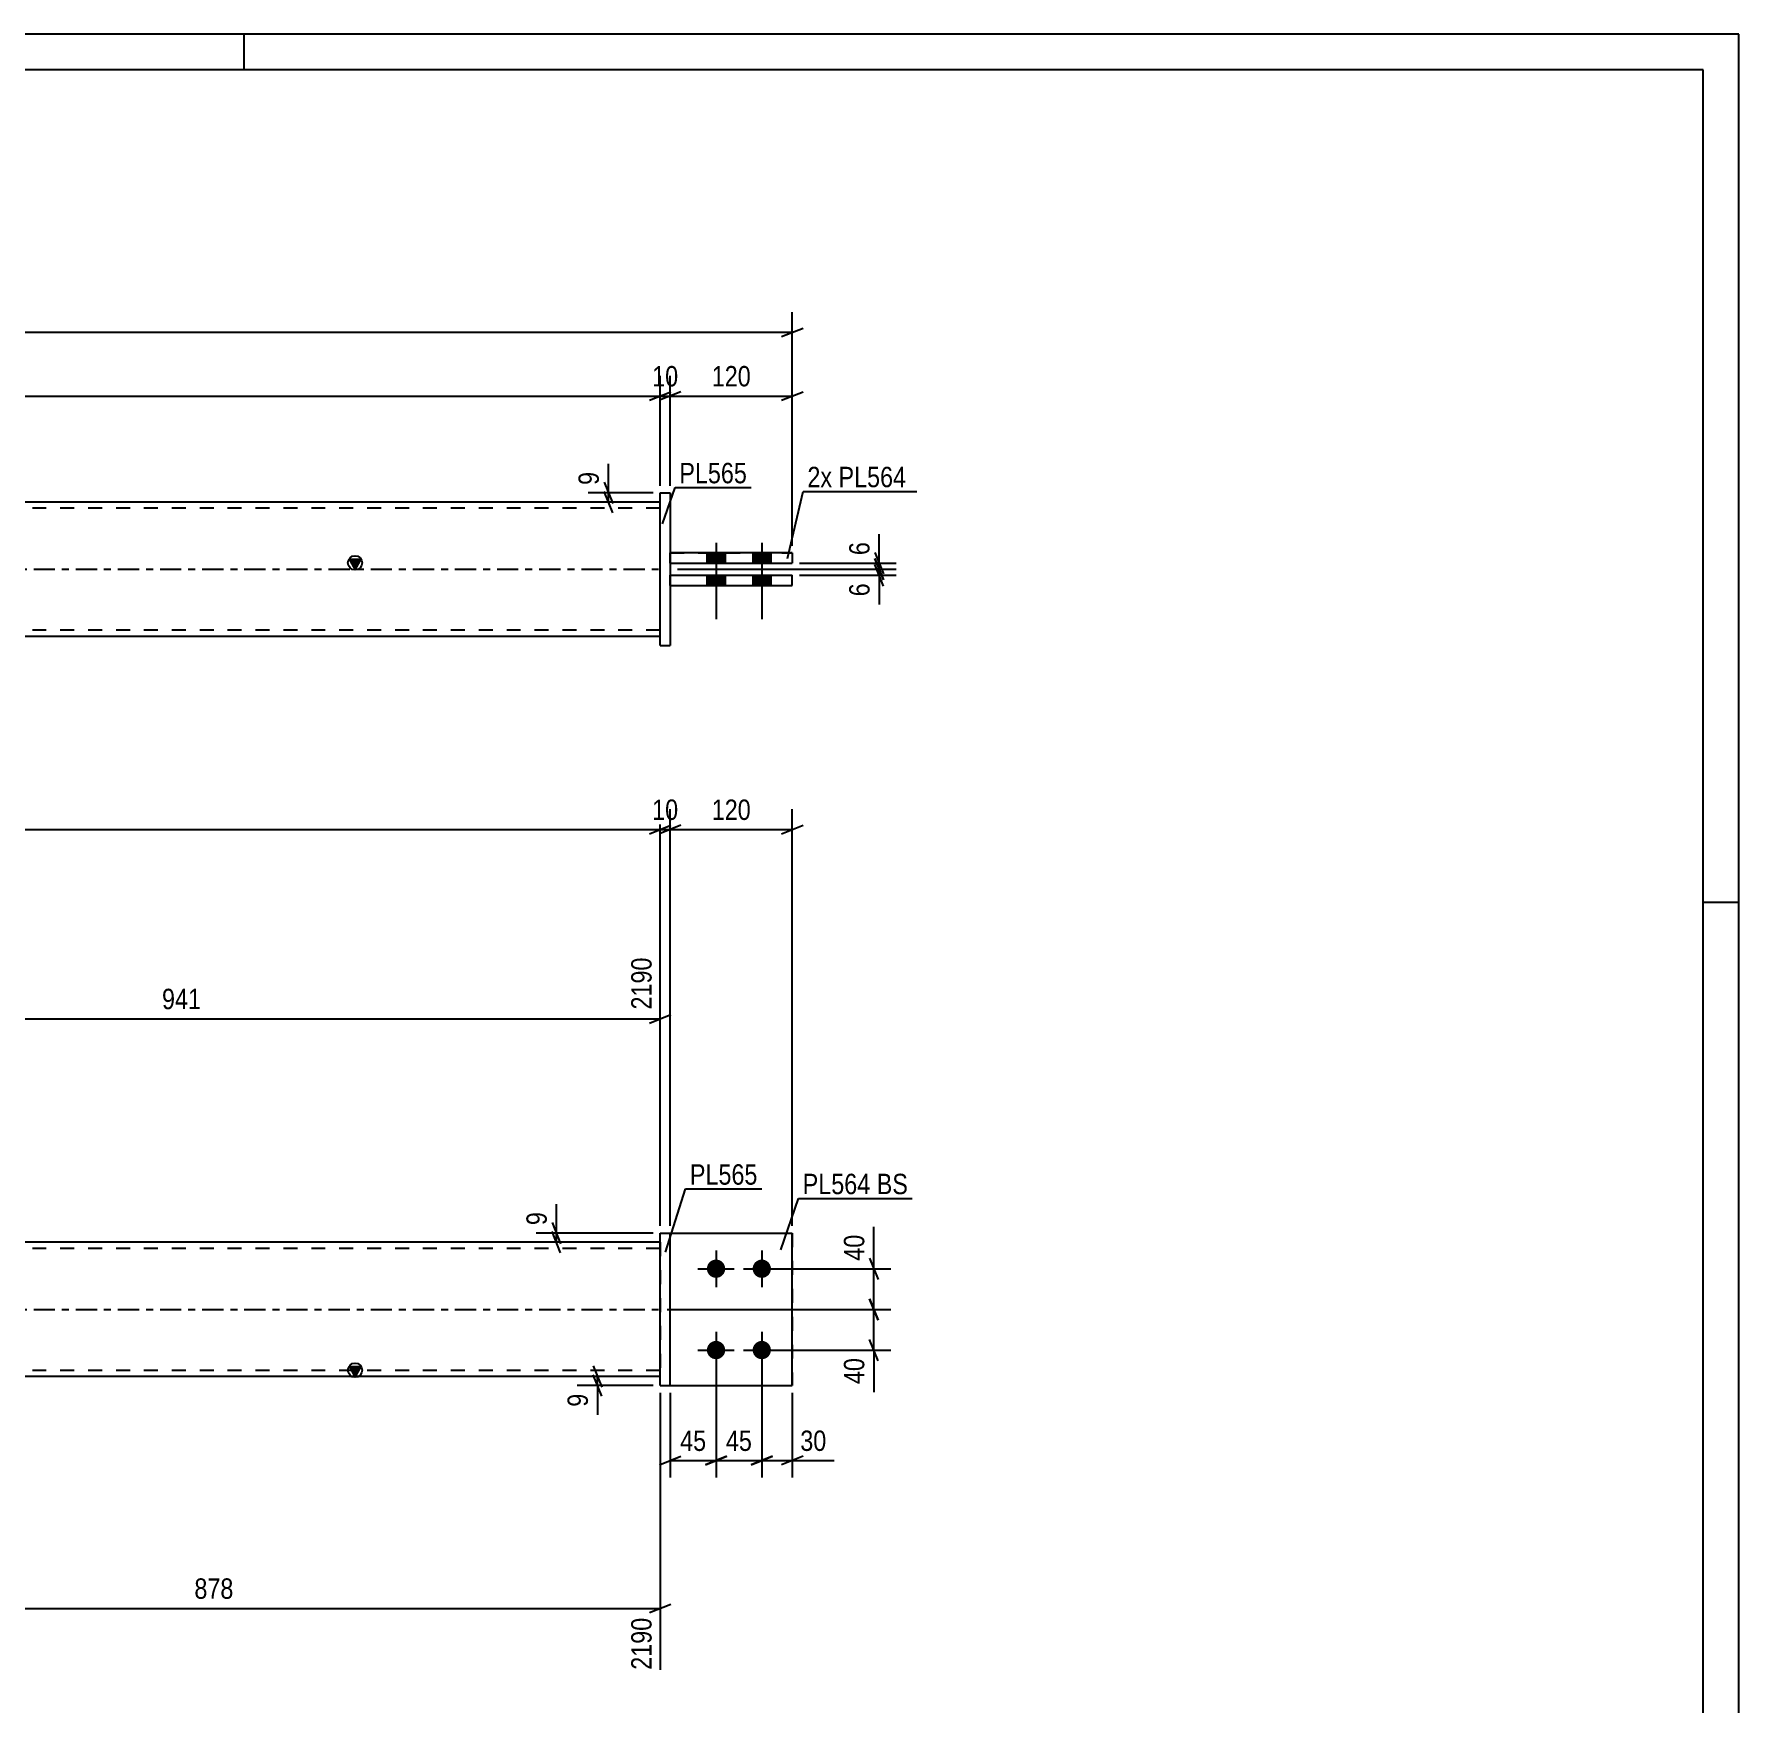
# Model space of a CAD drawing. Header units: millimetres. Extents: x 0 to 594, y 0 to 420.
# Drawn here: x 354.5 to 594, y 185.4 to 420 of the extents above; entities that cross this region are included whole.
import ezdxf

# ---------------------------------------------------------------- set-up
doc = ezdxf.new("R2010")
doc.units = ezdxf.units.MM
doc.linetypes.add('DXK_LINE_DOT2', pattern=[3.9198, 1.9599, -1.9599])
doc.linetypes.add('DXK_LINE_DOT3', pattern=[5.9187, 2.979, -0.9799, 0.9799, -0.9799])
doc.styles.add('Arial Narrow', font='ARIALN.TTF', dxfattribs={"height": 0.2})

# ---------------------------------------------------------------- blocks, each defined once
blk = doc.blocks.new('Unknown-585696634-1128')
at = {"color": 5, "linetype": 'Continuous'}
for p, q in [((594, 420), (0, 420)), ((384, 415), (384, 420)), ((594, 0), (594, 420)), ((589, 415), (5, 415)), ((589, 5), (589, 415)), ((594, 298), (589, 298))]:
    blk.add_line(p, q, dxfattribs=at)
blk = doc.blocks.new('Part-585696634-2042 - 1994')
at = {"color": 2, "linetype": 'Continuous'}
for p, q in [((443.87, 251.57), (461.02, 251.57)), ((461.02, 251.57), (461.02, 251.57)), ((461.02, 230.14), (461.02, 251.57)), ((443.87, 230.14), (461.02, 230.14))]:
    blk.add_line(p, q, dxfattribs=at)
at = {"color": 7, "linetype": 'DXK_LINE_DOT2'}
for p, q in [((443.87, 251.57), (461.02, 251.57)), ((443.87, 230.14), (443.87, 251.57)), ((461.02, 251.57), (461.02, 251.57)), ((443.87, 230.14), (443.87, 230.14)), ((443.87, 230.14), (461.02, 230.14))]:
    blk.add_line(p, q, dxfattribs=at)
blk = doc.blocks.new('Part-585696634-2012 - 1994')
at = {"color": 2, "linetype": 'Continuous'}
for p, q in [((442.45, 251.57), (443.87, 251.57)), ((442.45, 230.14), (442.45, 251.57)), ((443.87, 230.14), (443.87, 251.57)), ((442.45, 230.14), (442.45, 230.14)), ((442.45, 230.14), (443.87, 230.14))]:
    blk.add_line(p, q, dxfattribs=at)
at = {"color": 7, "linetype": 'DXK_LINE_DOT2'}
for p, q in [((442.45, 251.57), (443.87, 251.57)), ((442.45, 230.14), (443.87, 230.14))]:
    blk.add_line(p, q, dxfattribs=at)
blk = doc.blocks.new('Part-585696634-2000 - 1994')
at = {"linetype": 'Continuous'}
blk.add_hatch(color=2, dxfattribs=at).paths.add_polyline_path([(399.59, 231.42), (398.79, 232.82), (400.39, 232.82)])
at = {"color": 2, "linetype": 'Continuous'}
for p, q in [((442.45, 250.28), (129.53, 250.28)), ((399.59, 231.42), (398.79, 232.82)), ((398.79, 232.82), (400.39, 232.82)), ((400.39, 232.82), (399.59, 231.42)), ((442.45, 231.42), (129.53, 231.42))]:
    blk.add_line(p, q, dxfattribs=at)
at = {"color": 7, "linetype": 'DXK_LINE_DOT2'}
for p, q in [((442.45, 249.42), (129.53, 249.42)), ((442.45, 250.28), (442.45, 231.42)), ((442.45, 232.28), (129.53, 232.28))]:
    blk.add_line(p, q, dxfattribs=at)
at = {"color": 7, "linetype": 'DXK_LINE_DOT3'}
blk.add_line((129.53, 240.85), (442.45, 240.85), dxfattribs=at)
at = {"color": 2, "linetype": 'Continuous'}
blk.add_circle((399.59, 232.32), 1, dxfattribs=at)
blk = doc.blocks.new('Part-585696634-2006 - 1994')
at = {"color": 7, "linetype": 'DXK_LINE_DOT2'}
for p, q in [((443.87, 251.57), (461.02, 251.57)), ((443.87, 230.14), (443.87, 251.57)), ((443.87, 251.57), (461.02, 251.57)), ((461.02, 251.57), (461.02, 251.57)), ((461.02, 251.57), (461.02, 230.14)), ((443.87, 230.14), (443.87, 230.14)), ((443.87, 230.14), (461.02, 230.14)), ((443.87, 230.14), (461.02, 230.14))]:
    blk.add_line(p, q, dxfattribs=at)
blk = doc.blocks.new('Bolt-585696634-2033 - 1994')
at = {"linetype": 'Continuous'}
for points in [[(450.3, 247.85), (450.57, 247.82), (450.83, 247.74), (451.06, 247.61), (451.26, 247.43), (451.42, 247.21), (451.53, 246.96), (451.58, 246.7), (451.58, 246.43), (451.53, 246.17), (451.42, 245.92), (451.26, 245.71), (451.06, 245.53), (450.83, 245.39), (450.57, 245.31), (450.3, 245.28), (450.04, 245.31), (449.78, 245.39), (449.55, 245.53), (449.35, 245.71), (449.19, 245.92), (449.08, 246.17), (449.02, 246.43), (449.02, 246.7), (449.08, 246.96), (449.19, 247.21), (449.35, 247.43), (449.55, 247.61), (449.78, 247.74), (450.04, 247.82)], [(456.73, 247.85), (457, 247.82), (457.25, 247.74), (457.49, 247.61), (457.69, 247.43), (457.84, 247.21), (457.95, 246.96), (458.01, 246.7), (458.01, 246.43), (457.95, 246.17), (457.84, 245.92), (457.69, 245.71), (457.49, 245.53), (457.25, 245.39), (457, 245.31), (456.73, 245.28), (456.46, 245.31), (456.21, 245.39), (455.98, 245.53), (455.78, 245.71), (455.62, 245.92), (455.51, 246.17), (455.45, 246.43), (455.45, 246.7), (455.51, 246.96), (455.62, 247.21), (455.78, 247.43), (455.98, 247.61), (456.21, 247.74), (456.46, 247.82)], [(450.3, 236.42), (450.57, 236.4), (450.83, 236.31), (451.06, 236.18), (451.26, 236), (451.42, 235.78), (451.53, 235.53), (451.58, 235.27), (451.58, 235), (451.53, 234.74), (451.42, 234.49), (451.26, 234.28), (451.06, 234.1), (450.83, 233.96), (450.57, 233.88), (450.3, 233.85), (450.04, 233.88), (449.78, 233.96), (449.55, 234.1), (449.35, 234.28), (449.19, 234.49), (449.08, 234.74), (449.02, 235), (449.02, 235.27), (449.08, 235.53), (449.19, 235.78), (449.35, 236), (449.55, 236.18), (449.78, 236.31), (450.04, 236.4)], [(456.73, 236.42), (457, 236.4), (457.25, 236.31), (457.49, 236.18), (457.69, 236), (457.84, 235.78), (457.95, 235.53), (458.01, 235.27), (458.01, 235), (457.95, 234.74), (457.84, 234.49), (457.69, 234.28), (457.49, 234.1), (457.25, 233.96), (457, 233.88), (456.73, 233.85), (456.46, 233.88), (456.21, 233.96), (455.98, 234.1), (455.78, 234.28), (455.62, 234.49), (455.51, 234.74), (455.45, 235), (455.45, 235.27), (455.51, 235.53), (455.62, 235.78), (455.78, 236), (455.98, 236.18), (456.21, 236.31), (456.46, 236.4)]]:
    blk.add_hatch(color=1, dxfattribs=at).paths.add_polyline_path(points)
at = {"color": 1, "linetype": 'Continuous'}
for p, q in [((450.3, 249.14), (450.3, 243.99)), ((456.73, 249.14), (456.73, 243.99)), ((447.73, 246.57), (452.87, 246.57)), ((454.16, 246.57), (459.3, 246.57)), ((450.3, 237.71), (450.3, 232.57)), ((456.73, 237.71), (456.73, 232.57)), ((447.73, 235.14), (452.87, 235.14)), ((454.16, 235.14), (459.3, 235.14))]:
    blk.add_line(p, q, dxfattribs=at)
blk = doc.blocks.new('Bolt-585696634-1688 - 1676')
at = {"linetype": 'Continuous'}
for points in [[(451.59, 347.11), (449.02, 347.11), (449.02, 345.69), (451.59, 345.69)], [(451.59, 347.11), (449.02, 347.11), (449.02, 345.69), (451.59, 345.69)], [(458.02, 347.11), (455.45, 347.11), (455.45, 345.69), (458.02, 345.69)], [(458.02, 347.11), (455.45, 347.11), (455.45, 345.69), (458.02, 345.69)], [(451.59, 343.97), (449.02, 343.97), (449.02, 342.54), (451.59, 342.54)], [(451.59, 343.97), (449.02, 343.97), (449.02, 342.54), (451.59, 342.54)], [(458.02, 343.97), (455.45, 343.97), (455.45, 342.54), (458.02, 342.54)], [(458.02, 343.97), (455.45, 343.97), (455.45, 342.54), (458.02, 342.54)]]:
    blk.add_hatch(color=1, dxfattribs=at).paths.add_polyline_path(points)
at = {"color": 1, "linetype": 'Continuous'}
for p, q in [((450.3, 348.54), (450.3, 337.83)), ((450.3, 348.54), (450.3, 337.83)), ((456.73, 348.54), (456.73, 337.83)), ((456.73, 348.54), (456.73, 337.83)), ((449.02, 347.11), (449.02, 345.69)), ((449.02, 347.11), (449.02, 345.69)), ((451.59, 347.11), (451.59, 345.69)), ((451.59, 347.11), (451.59, 345.69)), ((455.45, 347.11), (455.45, 345.69)), ((455.45, 347.11), (455.45, 345.69)), ((458.02, 347.11), (458.02, 345.69)), ((458.02, 347.11), (458.02, 345.69)), ((449.02, 343.97), (449.02, 342.54)), ((449.02, 343.97), (449.02, 342.54)), ((451.59, 343.97), (451.59, 342.54)), ((451.59, 343.97), (451.59, 342.54)), ((455.45, 343.97), (455.45, 342.54)), ((455.45, 343.97), (455.45, 342.54)), ((458.02, 343.97), (458.02, 342.54)), ((458.02, 343.97), (458.02, 342.54))]:
    blk.add_line(p, q, dxfattribs=at)
blk = doc.blocks.new('Part-585696634-1729 - 1676')
at = {"color": 2, "linetype": 'Continuous'}
for p, q in [((461.02, 347.11), (443.87, 347.11)), ((443.87, 345.69), (443.87, 347.11)), ((443.87, 345.69), (443.87, 345.69)), ((443.87, 345.69), (461.02, 345.69)), ((461.02, 347.11), (461.02, 345.69))]:
    blk.add_line(p, q, dxfattribs=at)
at = {"color": 7, "linetype": 'DXK_LINE_DOT2'}
for p, q in [((443.87, 347.11), (443.87, 347.11)), ((443.87, 347.11), (461.02, 347.11)), ((443.87, 345.69), (461.02, 345.69)), ((461.02, 347.11), (461.02, 347.11))]:
    blk.add_line(p, q, dxfattribs=at)
blk = doc.blocks.new('Part-585696634-1734 - 1676')
at = {"color": 2, "linetype": 'Continuous'}
for p, q in [((443.87, 343.97), (461.02, 343.97)), ((443.87, 342.54), (443.87, 343.97)), ((443.87, 342.54), (443.87, 342.54)), ((443.87, 342.54), (461.02, 342.54)), ((461.02, 342.54), (461.02, 343.97))]:
    blk.add_line(p, q, dxfattribs=at)
at = {"color": 7, "linetype": 'DXK_LINE_DOT2'}
for p, q in [((443.87, 343.97), (461.02, 343.97)), ((443.87, 342.54), (461.02, 342.54))]:
    blk.add_line(p, q, dxfattribs=at)
blk = doc.blocks.new('Part-585696634-1749 - 1676')
at = {"linetype": 'Continuous'}
blk.add_hatch(color=2, dxfattribs=at).paths.add_polyline_path([(399.59, 344.83), (398.79, 346.23), (400.39, 346.23)])
at = {"color": 2, "linetype": 'Continuous'}
for p, q in [((442.45, 354.26), (129.53, 354.26)), ((399.59, 344.83), (398.79, 346.23)), ((398.79, 346.23), (400.39, 346.23)), ((400.39, 346.23), (399.59, 344.83)), ((442.45, 335.4), (129.53, 335.4))]:
    blk.add_line(p, q, dxfattribs=at)
at = {"color": 7, "linetype": 'DXK_LINE_DOT2'}
for p, q in [((442.45, 353.4), (129.53, 353.4)), ((442.45, 335.4), (442.45, 354.26)), ((442.45, 336.26), (129.53, 336.26))]:
    blk.add_line(p, q, dxfattribs=at)
at = {"color": 7, "linetype": 'DXK_LINE_DOT3'}
blk.add_line((129.53, 344.83), (442.45, 344.83), dxfattribs=at)
at = {"color": 2, "linetype": 'Continuous'}
blk.add_circle((399.59, 345.73), 1, dxfattribs=at)
blk = doc.blocks.new('Part-585696634-1771 - 1676')
at = {"color": 2, "linetype": 'Continuous'}
for p, q in [((442.45, 355.54), (442.45, 355.54)), ((442.45, 334.11), (442.45, 355.54)), ((442.45, 355.54), (443.87, 355.54)), ((443.87, 355.54), (443.87, 355.54)), ((443.87, 355.54), (443.87, 334.11)), ((442.45, 334.11), (443.87, 334.11)), ((442.45, 334.11), (442.45, 334.11)), ((443.87, 334.11), (443.87, 334.11))]:
    blk.add_line(p, q, dxfattribs=at)
at = {"color": 7, "linetype": 'DXK_LINE_DOT2'}
for p, q in [((442.45, 355.54), (442.45, 355.54)), ((442.45, 355.54), (443.87, 355.54)), ((442.45, 334.11), (443.87, 334.11))]:
    blk.add_line(p, q, dxfattribs=at)
blk = doc.blocks.new('StraightDimension-585696634-2132 - 1994')
at = {"color": 7, "linetype": 'Continuous'}
for p, q in [((441.45, 251.57), (425.02, 251.57)), ((427.27, 253.07), (428.47, 250.07)), ((428.47, 248.78), (427.27, 251.78)), ((427.87, 250.28), (427.87, 251.57)), ((441.45, 250.28), (425.02, 250.28))]:
    blk.add_line(p, q, dxfattribs=at)
at = {"color": 0}
blk.add_wipeout([(427.12, 255.12), (422.92, 255.12), (422.92, 252.09), (427.12, 252.09)], dxfattribs=at)
at = {"color": 7, "linetype": 'Continuous'}
blk.add_line((427.87, 251.57), (427.87, 255.64), dxfattribs=at)
blk.add_line((427.87, 251.57), (427.87, 255.64), dxfattribs=at)
at = {"color": 3, "style": 'Arial Narrow'}
blk.add_text('9', height=2.86, rotation=90.0002, dxfattribs=at).set_placement((426.52, 252.69))
blk = doc.blocks.new('StraightDimension-585696634-2246 - 1994')
at = {"color": 7, "linetype": 'Continuous'}
for p, q in [((433.05, 232.92), (434.25, 229.92)), ((441.45, 231.42), (430.8, 231.42)), ((441.45, 230.14), (430.8, 230.14)), ((434.25, 228.64), (433.05, 231.64)), ((433.65, 230.14), (433.65, 231.42))]:
    blk.add_line(p, q, dxfattribs=at)
at = {"color": 0}
blk.add_wipeout([(432.9, 229.61), (428.7, 229.61), (428.7, 226.58), (432.9, 226.58)], dxfattribs=at)
at = {"color": 7, "linetype": 'Continuous'}
blk.add_line((433.65, 230.14), (433.65, 226.06), dxfattribs=at)
blk.add_line((433.65, 230.14), (433.65, 226.06), dxfattribs=at)
at = {"color": 3, "style": 'Arial Narrow'}
blk.add_text('9', height=2.86, rotation=90.0002, dxfattribs=at).set_placement((432.3, 227.18))
blk = doc.blocks.new('StraightDimension-585696634-2229 - 1994')
at = {"color": 7, "linetype": 'Continuous'}
for p, q in [((450.3, 234.14), (450.3, 217.22)), ((443.87, 229.14), (443.87, 217.22)), ((442.37, 219.02), (445.37, 220.22)), ((443.87, 219.62), (450.3, 219.62)), ((451.8, 220.22), (448.8, 219.02))]:
    blk.add_line(p, q, dxfattribs=at)
at = {"color": 0}
blk.add_wipeout([(449.52, 220.37), (449.52, 224.57), (444.66, 224.57), (444.66, 220.37)], dxfattribs=at)
at = {"color": 3, "style": 'Arial Narrow'}
blk.add_text('45', height=2.863, dxfattribs=at).set_placement((445.26, 220.97))
blk = doc.blocks.new('StraightDimension-585696634-2083 - 1994')
at = {"color": 7, "linetype": 'Continuous'}
for p, q in [((442.45, 252.57), (442.45, 311.11)), ((129.53, 308.26), (442.45, 308.26)), ((440.95, 307.66), (443.95, 308.86))]:
    blk.add_line(p, q, dxfattribs=at)
blk = doc.blocks.new('StraightDimension-585696634-2092 - 1994')
at = {"color": 7, "linetype": 'Continuous'}
for p, q in [((442.45, 252.57), (442.45, 311.11)), ((443.87, 252.57), (443.87, 311.11)), ((440.95, 307.66), (443.95, 308.86)), ((445.37, 308.86), (442.37, 307.66)), ((442.45, 308.26), (443.87, 308.26))]:
    blk.add_line(p, q, dxfattribs=at)
at = {"color": 0}
blk.add_wipeout([(445.59, 309.01), (445.59, 313.21), (440.73, 313.21), (440.73, 309.01)], dxfattribs=at)
at = {"color": 3, "style": 'Arial Narrow'}
blk.add_text('10', height=2.863, dxfattribs=at).set_placement((441.33, 309.61))
blk = doc.blocks.new('StraightDimension-585696634-2109 - 1994')
at = {"color": 7, "linetype": 'Continuous'}
for p, q in [((443.87, 252.57), (443.87, 311.11)), ((461.02, 252.57), (461.02, 311.11)), ((445.37, 308.86), (442.37, 307.66)), ((443.87, 308.26), (461.02, 308.26)), ((459.52, 307.66), (462.52, 308.86))]:
    blk.add_line(p, q, dxfattribs=at)
at = {"color": 0}
blk.add_wipeout([(455.79, 309.01), (455.79, 313.21), (449.1, 313.21), (449.1, 309.01)], dxfattribs=at)
at = {"color": 3, "style": 'Arial Narrow'}
blk.add_text('120', height=2.863, dxfattribs=at).set_placement((449.7, 309.61))
blk = doc.blocks.new('StraightDimension-585696634-2162 - 1994')
at = {"color": 7, "linetype": 'Continuous'}
for p, q in [((471.88, 248.07), (473.08, 245.07)), ((457.73, 246.57), (474.88, 246.57)), ((472.48, 240.85), (472.48, 246.57)), ((473.08, 239.35), (471.88, 242.35)), ((443.45, 240.85), (474.88, 240.85))]:
    blk.add_line(p, q, dxfattribs=at)
at = {"color": 0}
blk.add_wipeout([(471.73, 251.95), (467.53, 251.95), (467.53, 247.09), (471.73, 247.09)], dxfattribs=at)
at = {"color": 7, "linetype": 'Continuous'}
blk.add_line((472.48, 246.57), (472.48, 252.47), dxfattribs=at)
blk.add_line((472.48, 246.57), (472.48, 252.47), dxfattribs=at)
at = {"color": 3, "style": 'Arial Narrow'}
blk.add_text('40', height=2.863, rotation=90.0002, dxfattribs=at).set_placement((471.13, 247.69))
blk = doc.blocks.new('StraightDimension-585696634-2175 - 1994')
at = {"color": 7, "linetype": 'Continuous'}
for p, q in [((471.88, 242.35), (473.08, 239.35)), ((443.45, 240.85), (474.88, 240.85)), ((472.48, 235.14), (472.48, 240.85)), ((457.73, 235.14), (474.88, 235.14)), ((473.08, 233.64), (471.88, 236.64))]:
    blk.add_line(p, q, dxfattribs=at)
at = {"color": 0}
blk.add_wipeout([(471.73, 234.61), (467.53, 234.61), (467.53, 229.76), (471.73, 229.76)], dxfattribs=at)
at = {"color": 7, "linetype": 'Continuous'}
blk.add_line((472.48, 235.14), (472.48, 229.23), dxfattribs=at)
blk.add_line((472.48, 235.14), (472.48, 229.23), dxfattribs=at)
at = {"color": 3, "style": 'Arial Narrow'}
blk.add_text('40', height=2.863, rotation=90.0002, dxfattribs=at).set_placement((471.13, 230.36))
blk = doc.blocks.new('StraightDimension-585696634-2206 - 1994')
at = {"color": 7, "linetype": 'Continuous'}
for p, q in [((456.73, 234.14), (456.73, 217.22)), ((461.02, 229.14), (461.02, 217.22)), ((455.23, 219.02), (458.23, 220.22)), ((456.73, 219.62), (461.02, 219.62)), ((462.52, 220.22), (459.52, 219.02))]:
    blk.add_line(p, q, dxfattribs=at)
at = {"color": 0}
blk.add_wipeout([(466.4, 220.37), (466.4, 224.57), (461.54, 224.57), (461.54, 220.37)], dxfattribs=at)
at = {"color": 7, "linetype": 'Continuous'}
blk.add_line((461.02, 219.62), (466.92, 219.62), dxfattribs=at)
blk.add_line((461.02, 219.62), (466.92, 219.62), dxfattribs=at)
at = {"color": 3, "style": 'Arial Narrow'}
blk.add_text('30', height=2.863, dxfattribs=at).set_placement((462.14, 220.97))
blk = doc.blocks.new('StraightDimension-585696634-2219 - 1994')
at = {"color": 7, "linetype": 'Continuous'}
for p, q in [((450.3, 234.14), (450.3, 217.22)), ((456.73, 234.14), (456.73, 217.22)), ((448.8, 219.02), (451.8, 220.22)), ((450.3, 219.62), (456.73, 219.62)), ((458.23, 220.22), (455.23, 219.02))]:
    blk.add_line(p, q, dxfattribs=at)
at = {"color": 0}
blk.add_wipeout([(455.95, 220.37), (455.95, 224.57), (451.09, 224.57), (451.09, 220.37)], dxfattribs=at)
at = {"color": 3, "style": 'Arial Narrow'}
blk.add_text('45', height=2.863, dxfattribs=at).set_placement((451.69, 220.97))
blk = doc.blocks.new('StraightDimension-585696634-2300 - 1994')
at = {"color": 7, "linetype": 'Continuous'}
for p, q in [((317.08, 230.42), (317.08, 190.23)), ((442.45, 229.14), (442.45, 190.23)), ((318.58, 199.45), (315.58, 198.25)), ((317.08, 198.85), (442.45, 198.85)), ((440.95, 198.25), (443.95, 199.45))]:
    blk.add_line(p, q, dxfattribs=at)
at = {"color": 0}
blk.add_wipeout([(383.1, 199.6), (383.1, 203.8), (376.42, 203.8), (376.42, 199.6)], dxfattribs=at)
at = {"color": 0, "linetype": 'Continuous'}
blk.add_wipeout([(441.85, 198.15), (437.65, 198.15), (437.65, 189.63), (441.85, 189.63)], dxfattribs=at)
at = {"color": 3, "style": 'Arial Narrow'}
blk.add_text('878', height=2.863, dxfattribs=at).set_placement((377.02, 200.2))
at = {"color": 3, "linetype": 'Continuous', "style": 'Arial Narrow'}
blk.add_text('2190', height=2.863, rotation=90.0002, dxfattribs=at).set_placement((441.25, 190.23))
blk = doc.blocks.new('StraightDimension-585696634-7081 - 1994')
at = {"color": 7, "linetype": 'Continuous'}
for p, q in [((307.97, 251.28), (307.97, 290.3)), ((442.45, 252.57), (442.45, 290.3)), ((309.47, 282.28), (306.47, 281.08)), ((307.97, 281.68), (442.45, 281.68)), ((440.95, 281.08), (443.95, 282.28))]:
    blk.add_line(p, q, dxfattribs=at)
at = {"color": 0, "linetype": 'Continuous'}
blk.add_wipeout([(441.85, 290.9), (437.65, 290.9), (437.65, 282.38), (441.85, 282.38)], dxfattribs=at)
at = {"color": 0}
blk.add_wipeout([(378.55, 282.43), (378.55, 286.63), (371.87, 286.63), (371.87, 282.43)], dxfattribs=at)
at = {"color": 3, "linetype": 'Continuous', "style": 'Arial Narrow'}
blk.add_text('2190', height=2.863, rotation=90.0002, dxfattribs=at).set_placement((441.25, 282.98))
at = {"color": 3, "style": 'Arial Narrow'}
blk.add_text('941', height=2.863, dxfattribs=at).set_placement((372.47, 283.03))
blk = doc.blocks.new('StraightDimension-585696634-1872 - 1676')
at = {"color": 7, "linetype": 'Continuous'}
for p, q in [((461.02, 348.11), (461.02, 380.96)), ((459.52, 377.51), (462.52, 378.71)), ((110.96, 378.11), (461.02, 378.11))]:
    blk.add_line(p, q, dxfattribs=at)
blk = doc.blocks.new('StraightDimension-585696634-1800 - 1676')
at = {"color": 7, "linetype": 'Continuous'}
for p, q in [((462.02, 345.69), (475.62, 345.69)), ((472.62, 347.19), (473.82, 344.19)), ((473.82, 343.33), (472.62, 346.33)), ((473.22, 344.83), (473.22, 345.69)), ((444.87, 344.83), (475.62, 344.83))]:
    blk.add_line(p, q, dxfattribs=at)
at = {"color": 0}
blk.add_wipeout([(472.47, 349.24), (468.27, 349.24), (468.27, 346.21), (472.47, 346.21)], dxfattribs=at)
at = {"color": 7, "linetype": 'Continuous'}
blk.add_line((473.22, 345.69), (473.22, 349.76), dxfattribs=at)
blk.add_line((473.22, 345.69), (473.22, 349.76), dxfattribs=at)
at = {"color": 3, "style": 'Arial Narrow'}
blk.add_text('6', height=2.86, rotation=90.0002, dxfattribs=at).set_placement((471.87, 346.81))
blk = doc.blocks.new('StraightDimension-585696634-1831 - 1676')
at = {"color": 7, "linetype": 'Continuous'}
for p, q in [((442.45, 356.54), (442.45, 372.01)), ((443.87, 356.54), (443.87, 372.01)), ((440.95, 368.56), (443.95, 369.76)), ((445.37, 369.76), (442.37, 368.56)), ((442.45, 369.16), (443.87, 369.16))]:
    blk.add_line(p, q, dxfattribs=at)
at = {"color": 0}
blk.add_wipeout([(445.59, 369.91), (445.59, 374.11), (440.73, 374.11), (440.73, 369.91)], dxfattribs=at)
at = {"color": 3, "style": 'Arial Narrow'}
blk.add_text('10', height=2.863, dxfattribs=at).set_placement((441.33, 370.51))
blk = doc.blocks.new('StraightDimension-585696634-1810 - 1676')
at = {"color": 7, "linetype": 'Continuous'}
for p, q in [((434.59, 357.04), (435.79, 354.04)), ((441.45, 355.54), (432.34, 355.54)), ((435.79, 352.76), (434.59, 355.76)), ((435.19, 354.26), (435.19, 355.54)), ((441.45, 354.26), (432.34, 354.26))]:
    blk.add_line(p, q, dxfattribs=at)
at = {"color": 0}
blk.add_wipeout([(434.44, 359.1), (430.24, 359.1), (430.24, 356.07), (434.44, 356.07)], dxfattribs=at)
at = {"color": 7, "linetype": 'Continuous'}
blk.add_line((435.19, 355.54), (435.19, 359.62), dxfattribs=at)
blk.add_line((435.19, 355.54), (435.19, 359.62), dxfattribs=at)
at = {"color": 3, "style": 'Arial Narrow'}
blk.add_text('9', height=2.86, rotation=90.0002, dxfattribs=at).set_placement((433.84, 356.67))
blk = doc.blocks.new('StraightDimension-585696634-1791 - 1676')
at = {"color": 7, "linetype": 'Continuous'}
for p, q in [((472.62, 346.33), (473.82, 343.33)), ((473.82, 342.47), (472.62, 345.47)), ((444.87, 344.83), (475.62, 344.83)), ((462.02, 343.97), (475.62, 343.97)), ((473.22, 343.97), (473.22, 344.83))]:
    blk.add_line(p, q, dxfattribs=at)
at = {"color": 0}
blk.add_wipeout([(472.47, 343.45), (468.27, 343.45), (468.27, 340.42), (472.47, 340.42)], dxfattribs=at)
at = {"color": 7, "linetype": 'Continuous'}
blk.add_line((473.22, 343.97), (473.22, 339.89), dxfattribs=at)
blk.add_line((473.22, 343.97), (473.22, 339.89), dxfattribs=at)
at = {"color": 3, "style": 'Arial Narrow'}
blk.add_text('6', height=2.86, rotation=90.0002, dxfattribs=at).set_placement((471.87, 341.02))
blk = doc.blocks.new('StraightDimension-585696634-1821 - 1676')
at = {"color": 7, "linetype": 'Continuous'}
for p, q in [((443.87, 356.54), (443.87, 372.01)), ((461.02, 348.11), (461.02, 372.01)), ((445.37, 369.76), (442.37, 368.56)), ((443.87, 369.16), (461.02, 369.16)), ((459.52, 368.56), (462.52, 369.76))]:
    blk.add_line(p, q, dxfattribs=at)
at = {"color": 0}
blk.add_wipeout([(455.79, 369.91), (455.79, 374.11), (449.1, 374.11), (449.1, 369.91)], dxfattribs=at)
at = {"color": 3, "style": 'Arial Narrow'}
blk.add_text('120', height=2.863, dxfattribs=at).set_placement((449.7, 370.51))
blk = doc.blocks.new('StraightDimension-585696634-1841 - 1676')
at = {"color": 7, "linetype": 'Continuous'}
for p, q in [((442.45, 356.54), (442.45, 372.01)), ((129.53, 369.16), (442.45, 369.16)), ((440.95, 368.56), (443.95, 369.76))]:
    blk.add_line(p, q, dxfattribs=at)
blk = doc.blocks.new('MarkSet-585696634-2484 - 1994')
at = {"color": 0}
blk.add_wipeout([(471.98, 257.04), (471.98, 260.04), (462.48, 260.04), (462.48, 257.04)], dxfattribs=at)
blk.add_wipeout([(471.98, 257.04), (471.98, 260.04), (462.48, 260.04), (462.48, 257.04)], dxfattribs=at)
at = {"color": 30, "linetype": 'Continuous'}
blk.add_line((459.39, 249.21), (461.88, 256.44), dxfattribs=at)
at = {"color": 0}
blk.add_wipeout([(477.27, 257.04), (477.27, 260.04), (472.88, 260.04), (472.88, 257.04)], dxfattribs=at)
blk.add_wipeout([(477.27, 257.04), (477.27, 260.04), (472.88, 260.04), (472.88, 257.04)], dxfattribs=at)
at = {"color": 30, "linetype": 'Continuous'}
blk.add_line((461.88, 256.44), (477.87, 256.44), dxfattribs=at)
at = {"color": 3, "style": 'Arial Narrow'}
for s, p in [('PL564', (462.48, 257.04)), ('BS', (472.88, 257.04))]:
    blk.add_text(s, height=2.863, dxfattribs=at).set_placement(p)
blk = doc.blocks.new('Mark-585696634-2008 - 1994')
at = {"color": 0}
blk.add_wipeout([(456.14, 258.37), (456.14, 261.37), (446.63, 261.37), (446.63, 258.37)], dxfattribs=at)
blk.add_wipeout([(456.14, 258.37), (456.14, 261.37), (446.63, 261.37), (446.63, 258.37)], dxfattribs=at)
at = {"color": 30, "linetype": 'Continuous'}
for p, q in [((443.18, 248.88), (446.03, 257.77)), ((446.03, 257.77), (456.74, 257.77))]:
    blk.add_line(p, q, dxfattribs=at)
at = {"color": 3, "style": 'Arial Narrow'}
blk.add_text('PL565', height=2.863, dxfattribs=at).set_placement((446.63, 258.37))
blk = doc.blocks.new('MarkSet-585696634-1985 - 1676')
at = {"color": 0}
blk.add_wipeout([(466.61, 356.35), (466.61, 359.35), (463.14, 359.35), (463.14, 356.35)], dxfattribs=at)
blk.add_wipeout([(466.61, 356.35), (466.61, 359.35), (463.14, 359.35), (463.14, 356.35)], dxfattribs=at)
at = {"color": 30, "linetype": 'Continuous'}
blk.add_line((460.33, 346.33), (462.54, 355.75), dxfattribs=at)
at = {"color": 0}
blk.add_wipeout([(477.02, 356.35), (477.02, 359.35), (467.51, 359.35), (467.51, 356.35)], dxfattribs=at)
blk.add_wipeout([(477.02, 356.35), (477.02, 359.35), (467.51, 359.35), (467.51, 356.35)], dxfattribs=at)
at = {"color": 30, "linetype": 'Continuous'}
blk.add_line((462.54, 355.75), (478.52, 355.75), dxfattribs=at)
at = {"color": 3, "style": 'Arial Narrow'}
for s, p in [('2x', (463.14, 356.35)), ('PL564', (467.51, 356.35))]:
    blk.add_text(s, height=2.863, dxfattribs=at).set_placement(p)
blk = doc.blocks.new('Mark-585696634-1767 - 1676')
at = {"color": 0}
blk.add_wipeout([(454.65, 356.9), (454.65, 359.9), (445.15, 359.9), (445.15, 356.9)], dxfattribs=at)
blk.add_wipeout([(454.65, 356.9), (454.65, 359.9), (445.15, 359.9), (445.15, 356.9)], dxfattribs=at)
at = {"color": 30, "linetype": 'Continuous'}
for p, q in [((442.77, 351.22), (444.55, 356.3)), ((444.55, 356.3), (455.25, 356.3))]:
    blk.add_line(p, q, dxfattribs=at)
at = {"color": 3, "style": 'Arial Narrow'}
blk.add_text('PL565', height=2.863, dxfattribs=at).set_placement((445.15, 356.9))

msp = doc.modelspace()

# ---------------------------------------------------------------- block references
for name in ['Unknown-585696634-1128', 'Part-585696634-1771 - 1676', 'Part-585696634-1749 - 1676', 'Bolt-585696634-1688 - 1676', 'Part-585696634-1729 - 1676', 'Part-585696634-1734 - 1676', 'Part-585696634-2012 - 1994', 'Part-585696634-2042 - 1994', 'Part-585696634-2006 - 1994', 'Part-585696634-2000 - 1994', 'Bolt-585696634-2033 - 1994']:
    msp.add_blockref(name, (0, 0))

# ---------------------------------------------------------------- next in the draw order: block references
for name in ['StraightDimension-585696634-1872 - 1676', 'StraightDimension-585696634-2132 - 1994', 'StraightDimension-585696634-2246 - 1994']:
    msp.add_blockref(name, (0, 0))

# ---------------------------------------------------------------- next in the draw order: block references
for name in ['StraightDimension-585696634-1831 - 1676', 'StraightDimension-585696634-1800 - 1676', 'StraightDimension-585696634-2083 - 1994', 'StraightDimension-585696634-2229 - 1994']:
    msp.add_blockref(name, (0, 0))

# ---------------------------------------------------------------- next in the draw order: block references
for name in ['StraightDimension-585696634-1810 - 1676', 'StraightDimension-585696634-1791 - 1676', 'StraightDimension-585696634-2092 - 1994']:
    msp.add_blockref(name, (0, 0))

# ---------------------------------------------------------------- next in the draw order: block references
for name in ['StraightDimension-585696634-1821 - 1676', 'StraightDimension-585696634-2109 - 1994']:
    msp.add_blockref(name, (0, 0))

# ---------------------------------------------------------------- next in the draw order: block references
for name in ['StraightDimension-585696634-1841 - 1676', 'MarkSet-585696634-1985 - 1676', 'StraightDimension-585696634-2162 - 1994']:
    msp.add_blockref(name, (0, 0))

# ---------------------------------------------------------------- next in the draw order: block references
for name in ['Mark-585696634-1767 - 1676', 'StraightDimension-585696634-7081 - 1994', 'MarkSet-585696634-2484 - 1994', 'StraightDimension-585696634-2175 - 1994']:
    msp.add_blockref(name, (0, 0))

# ---------------------------------------------------------------- next in the draw order: block references
for name in ['Mark-585696634-2008 - 1994', 'StraightDimension-585696634-2206 - 1994', 'StraightDimension-585696634-2300 - 1994']:
    msp.add_blockref(name, (0, 0))

# ---------------------------------------------------------------- next in the draw order: block references
msp.add_blockref('StraightDimension-585696634-2219 - 1994', (0, 0))

doc.saveas('drawing.dxf')
